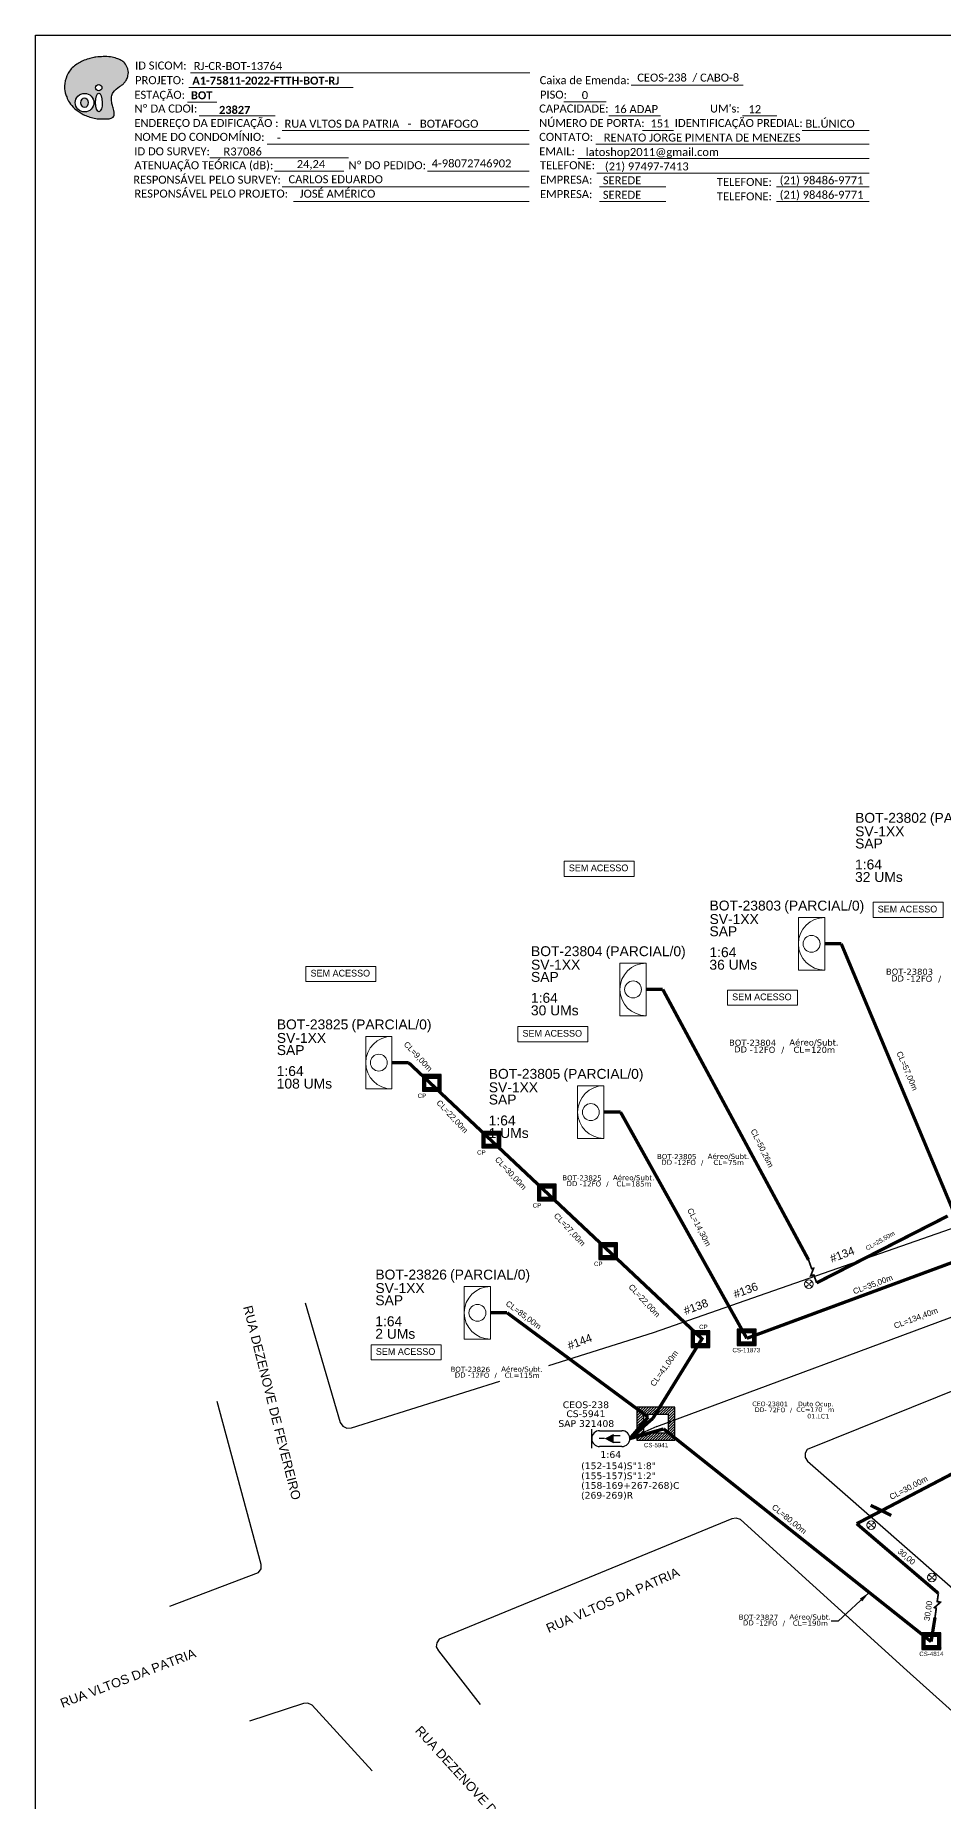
# Model space of a CAD drawing. Extents: x 0 to 841, y 0 to 594.
# Drawn here: x 0 to 203.4, y 198.4 to 594 of the extents above; entities that cross this region are included whole.
import ezdxf
from ezdxf.enums import TextEntityAlignment as Align

# ---------------------------------------------------------------- set-up
doc = ezdxf.new("R2010")
doc.units = 0
doc.linetypes.add('PHANTOM2', pattern=[1.25, 0.625, -0.125, 0.125, -0.125, 0.125, -0.125])
for name, color, linetype in [('0 @ 1', 7, 'Continuous'), ('10.1-Caixas Subterrâneas', 5, 'Continuous'), ('20.4-CEOS', 1, 'Continuous'), ('CAP a instalar', 1, 'Continuous'), ('label_cabos', 7, 'Continuous'), ('QUADRA', 7, 'Continuous'), ('SEGMENTO', 10, 'Continuous'), ('Subida Lateral', 5, 'Continuous'), ('surveys legendas', 7, 'Continuous')]:
    doc.layers.add(name, color=color, linetype=linetype)
for name, color, linetype, lineweight in [('10.4-Postes', 1, 'Continuous', 0), ("20.0-LEGENDA DOS CDO'S", 1, 'Continuous', 0), ('20.1-CDO_INTERIOR', 1, 'Continuous', 0), ('Segmento Logradouro Texto', 238, 'Continuous', 0)]:
    doc.layers.add(name, color=color, linetype=linetype, lineweight=lineweight)
doc.styles.add('ARIAL', font='arial.ttf')
doc.styles.add('DIGICADE', font='arial.ttf')
doc.styles.add('FTTH', font='arial.ttf')
doc.styles.add('siredit', font='verdana.ttf')
doc.styles.add('WMF-Calibri0', font='calibri.ttf')
doc.styles.add('WMF-Calibri1', font='calibrib.ttf')
doc.dimstyles.new('ISO-25', dxfattribs={"dimtxt": 2.5, "dimasz": 2.5, "dimexe": 1.25, "dimexo": 0.625, "dimtad": 1, "dimtxsty": 'Standard', "dimcen": 2.5, "dimadec": 0, "dimazin": 0, "dimtfac": 1, "dimtmove": 0, "dimatfit": 3, "dimfxl": 0, "dimarcsym": 0})

# ---------------------------------------------------------------- blocks, each defined once
blk = doc.blocks.new('OI')
h = blk.add_hatch(color=40)
edge = h.paths.add_edge_path()
edge.add_spline(control_points=[(4.35, -0.67), (3.92, -0.99), (3.26, -1.5), (2.81, -2.59), (2.9, -3.5), (3.06, -4.27), (3.31, -4.85), (3.37, -5.39), (3.4, -5.88), (3.2, -6.4), (2.54, -6.61), (1.65, -6.63), (0.55, -6.67), (-0.56, -6.42), (-1.61, -6.14), (-2.77, -5.61), (-3.92, -4.77), (-4.89, -3.7), (-5.34, -2.65), (-5.6, -1.94), (-5.85, -0.96), (-5.71, 0.47), (-5.1, 2.02), (-4.14, 3.02), (-3.3, 3.61), (-2.37, 4.16), (-1.36, 4.44), (-0.56, 4.7), (0.79, 4.85), (2.24, 4.97), (3.79, 4.57), (4.67, 4.21), (5.44, 3.65), (5.76, 2.99), (6.03, 2.21), (6.01, 1.46), (5.72, 0.64), (5.31, 0.08), (4.88, -0.38), (4.51, -0.55), (4.35, -0.67)], knot_values=[0, 0, 0, 0, 1.60434, 2.417191, 3.427595, 4.282808, 4.776746, 5.304182, 5.888771, 6.258406, 6.858137, 7.79129, 8.986195, 10.124242, 11.187857, 12.242908, 13.953784, 15.414161, 16.515391, 17.349188, 17.675853, 19.552021, 21.515531, 22.568638, 23.63245, 24.621084, 25.782718, 26.745347, 27.142653, 29.870543, 31.004649, 31.921532, 32.709589, 33.801391, 34.042471, 35.192333, 35.971461, 36.628871, 37.254359, 37.836911, 37.836911, 37.836911, 37.836911], degree=3, periodic=0)
h.paths.add_polyline_path([(1.13, -0.87, -1), (-0.04, -0.87, -1)], flags=16)
edge = h.paths.add_edge_path(flags=16)
edge.add_ellipse((0.56, -3.59), major_axis=(-0.02, 1.71), ratio=0.361305, start_angle=0, end_angle=360)
h.paths.add_polyline_path([(-0.36, -3.62, -1), (-3.8, -3.62, -1)], flags=16)
edge = h.paths.add_edge_path(flags=0)
edge.add_ellipse((-2.08, -3.62), major_axis=(0, 0.885), ratio=0.758294, start_angle=0, end_angle=360)
at = {"color": 40}
for centre, radius in [((-2.08, -3.62), 1.72), ((0.54, -0.87), 0.587)]:
    blk.add_circle(centre, radius, dxfattribs=at)
blk.add_ellipse((-2.08, -3.62), major_axis=(0, 0.885), ratio=0.758294, start_param=-3.141592653589792, end_param=3.141592653589792, dxfattribs=at)
blk.add_ellipse((0.56, -3.59), major_axis=(-0.02, 1.71), ratio=0.361305, dxfattribs=at)
at = {"color": 40, "start_tangent": (-0.800898, -0.598801), "end_tangent": (-0.800898, -0.598801)}
blk.add_spline([(4.35, -0.67), (3.2, -1.78), (2.9, -2.54), (2.92, -3.55), (3.12, -4.38), (3.28, -4.85), (3.37, -5.37), (3.35, -5.95), (3.2, -6.29), (2.66, -6.55), (1.73, -6.63), (0.54, -6.62), (-0.58, -6.41), (-1.6, -6.11), (-2.56, -5.67), (-3.95, -4.67), (-4.89, -3.56), (-5.37, -2.56), (-5.64, -1.78), (-5.72, -1.46), (-5.63, 0.42), (-4.84, 2.22), (-4.13, 2.99), (-3.27, 3.62), (-2.4, 4.09), (-1.3, 4.47), (-0.37, 4.72), (0.02, 4.77), (2.75, 4.8), (3.85, 4.53), (4.69, 4.16), (5.31, 3.68), (5.85, 2.73), (5.93, 2.5), (5.94, 1.35), (5.67, 0.62), (5.29, 0.08), (4.84, -0.36), (4.35, -0.67)], degree=3, dxfattribs=at)
blk = doc.blocks.new('*X68')
at = {"color": 0, "linetype": 'Continuous'}
for p, q in [((-1.25, 0.34099), (-0.49099, 1.1)), ((-1.25, 0.517767), (-0.667767, 1.1)), ((-1.25, 0.694544), (-0.844544, 1.1)), ((-1.25, 0.87132), (-1.02132, 1.1)), ((-1.25, 1.048097), (-1.198097, 1.1)), ((-1.25, 0.164214), (-0.8035, 0.610714)), ((-1.25, -0.012563), (-0.8035, 0.433937)), ((-1.25, -0.18934), (-0.8035, 0.25716)), ((-1.25, -0.366117), (-0.8035, 0.080383)), ((-0.789214, 0.625), (-0.314214, 1.1)), ((-0.612437, 0.625), (-0.137437, 1.1)), ((-0.43566, 0.625), (0.03934, 1.1)), ((-0.258883, 0.625), (0.216117, 1.1)), ((-0.082107, 0.625), (0.392893, 1.1)), ((0.09467, 0.625), (0.56967, 1.1)), ((0.271447, 0.625), (0.746447, 1.1)), ((0.448223, 0.625), (0.923223, 1.1)), ((0.625, 0.625), (1.1, 1.1)), ((0.801777, 0.625), (1.25, 1.073223)), ((0.8035, 0.449947), (1.25, 0.896447)), ((0.8035, 0.27317), (1.25, 0.71967)), ((0.8035, 0.096393), (1.25, 0.542893)), ((0.8035, -0.080383), (1.25, 0.366117)), ((0.8035, -0.25716), (1.25, 0.18934)), ((0.8035, -0.433937), (1.25, 0.012563)), ((-1.25, -0.542893), (-0.8035, -0.096393)), ((-1.25, -0.71967), (-0.8035, -0.27317)), ((-1.25, -0.896447), (-0.8035, -0.449947)), ((-1.25, -1.073223), (-0.801777, -0.625)), ((-1.1, -1.1), (-0.625, -0.625)), ((-0.923223, -1.1), (-0.448223, -0.625)), ((-0.746447, -1.1), (-0.271447, -0.625)), ((-0.56967, -1.1), (-0.09467, -0.625)), ((-0.392893, -1.1), (0.082107, -0.625)), ((-0.216117, -1.1), (0.258883, -0.625)), ((-0.03934, -1.1), (0.43566, -0.625)), ((0.137437, -1.1), (0.612437, -0.625)), ((0.314214, -1.1), (0.789214, -0.625)), ((0.49099, -1.1), (1.25, -0.34099)), ((0.667767, -1.1), (1.25, -0.517767)), ((0.8035, -0.610714), (1.25, -0.164214)), ((0.844544, -1.1), (1.25, -0.694544)), ((1.02132, -1.1), (1.25, -0.87132)), ((1.198097, -1.1), (1.25, -1.048097))]:
    blk.add_line(p, q, dxfattribs=at)

msp = doc.modelspace()

# ---------------------------------------------------------------- hatches: boundary and pattern name
h = msp.add_hatch()
h.set_pattern_fill('ANSI31', color=1, scale=10, style=0)
h.set_pattern_definition([(45, (-457.8024, -17.5247), (-0.8838835, 0.8838835), [])])
h.paths.add_polyline_path([(156.27, 370.79), (165.7, 370.79), (165.7, 375.94), (156.27, 375.94)], flags=9)

# ---------------------------------------------------------------- linework, layer by layer
msp.add_lwpolyline([(0, 594), (841, 594), (841, 0), (0, 0)], close=True)
at = {"color": 7, "lineweight": 0}
for points in [[(34.74, 585.59), (110.71, 585.59)], [(34.35, 582.31), (71.14, 582.31)], [(133.39, 582.8), (158.52, 582.8)], [(34.06, 579.03), (40.61, 579.03)], [(118.34, 579.07), (127.83, 579.07)], [(36.72, 575.96), (53.69, 575.96)], [(128.39, 575.96), (140.01, 575.96)], [(158.33, 575.96), (166, 575.96)], [(55.29, 572.72), (110.55, 572.72)], [(135.98, 572.72), (142.92, 572.72)], [(171.67, 572.72), (186.71, 572.72)], [(39.04, 566.55), (70.09, 566.55)], [(51.88, 569.61), (110.55, 569.61)], [(121.47, 566.38), (186.74, 566.38)], [(125.51, 569.61), (186.74, 569.61)], [(53.58, 563.58), (69.09, 563.58)], [(87.81, 563.58), (110.57, 563.58)], [(125.75, 563.14), (186.74, 563.14)], [(55.29, 560.03), (110.55, 560.03)], [(126.36, 560.03), (141.16, 560.03)], [(165.97, 560.03), (186.74, 560.03)], [(57.78, 556.79), (110.55, 556.79)], [(126.36, 556.79), (141.16, 556.79)], [(165.97, 556.79), (186.74, 556.79)]]:
    msp.add_lwpolyline(points, dxfattribs=at)
at = {"layer": '10.1-Caixas Subterrâneas', "color": 30, "linetype": 'Continuous'}
for p, q in [((86.66, 361.21), (86.66, 357.49)), ((90.89, 361.21), (86.66, 361.21)), ((87.41, 360.4), (87.41, 360.4)), ((87.41, 358.29), (87.41, 360.4)), ((87.41, 360.4), (90.13, 360.4)), ((90.13, 360.4), (90.13, 358.29)), ((90.89, 357.49), (90.89, 361.21)), ((86.66, 357.49), (90.89, 357.49)), ((90.13, 358.29), (87.41, 358.29)), ((99.97, 348.51), (99.97, 344.79)), ((104.2, 348.51), (99.97, 348.51)), ((104.2, 344.79), (104.2, 348.51)), ((99.97, 344.79), (104.2, 344.79)), ((100.73, 347.71), (100.73, 347.71)), ((100.73, 345.6), (100.73, 347.71)), ((100.73, 347.71), (103.44, 347.71)), ((103.44, 345.6), (100.73, 345.6)), ((103.44, 347.71), (103.44, 345.6)), ((112.42, 336.65), (112.42, 332.93)), ((116.65, 336.65), (112.42, 336.65)), ((116.65, 332.93), (116.65, 336.65)), ((112.42, 332.93), (116.65, 332.93)), ((113.17, 335.84), (113.17, 335.84)), ((113.17, 333.73), (113.17, 335.84)), ((113.17, 335.84), (115.89, 335.84)), ((115.89, 333.73), (113.17, 333.73)), ((115.89, 335.84), (115.89, 333.73)), ((126.15, 323.56), (126.15, 319.83)), ((130.38, 323.56), (126.15, 323.56)), ((126.91, 322.75), (126.91, 322.75)), ((126.91, 320.64), (126.91, 322.75)), ((126.91, 322.75), (129.63, 322.75)), ((129.63, 320.64), (126.91, 320.64)), ((129.63, 322.75), (129.63, 320.64)), ((130.38, 319.83), (130.38, 323.56)), ((126.15, 319.83), (130.38, 319.83)), ((146.83, 303.84), (146.83, 300.12)), ((151.05, 303.84), (146.83, 303.84)), ((147.58, 303.04), (147.58, 303.04)), ((147.58, 300.93), (147.58, 303.04)), ((147.58, 303.04), (150.3, 303.04)), ((150.3, 300.93), (147.58, 300.93)), ((150.3, 303.04), (150.3, 300.93)), ((151.05, 300.12), (151.05, 303.84)), ((157.15, 304.24), (157.15, 300.52)), ((161.38, 304.24), (157.15, 304.24)), ((157.9, 303.44), (157.9, 303.44)), ((157.9, 301.33), (157.9, 303.44)), ((157.9, 303.44), (160.62, 303.44)), ((160.62, 301.33), (157.9, 301.33)), ((160.62, 303.44), (160.62, 301.33)), ((161.38, 300.52), (161.38, 304.24)), ((146.83, 300.12), (151.05, 300.12)), ((157.15, 300.52), (161.38, 300.52)), ((143.18, 286.76), (134.72, 286.76)), ((136.23, 285.15), (136.23, 285.15)), ((136.23, 280.93), (136.23, 285.15)), ((136.23, 285.15), (141.67, 285.15)), ((141.67, 285.15), (141.67, 280.93)), ((143.18, 279.32), (143.18, 286.76)), ((141.67, 280.93), (136.23, 280.93)), ((134.72, 279.32), (143.18, 279.32)), ((198.51, 236.21), (198.51, 232.49)), ((202.74, 236.21), (198.51, 236.21)), ((199.27, 235.41), (199.27, 235.41)), ((199.27, 233.3), (199.27, 235.41)), ((199.27, 235.41), (201.99, 235.41)), ((201.99, 235.41), (201.99, 233.3)), ((202.74, 232.49), (202.74, 236.21)), ((198.51, 232.49), (202.74, 232.49)), ((201.99, 233.3), (199.27, 233.3))]:
    msp.add_line(p, q, dxfattribs=at)
at = {"layer": '10.1-Caixas Subterrâneas', "color": 5, "linetype": 'Continuous'}
msp.add_line((134.72, 286.76), (134.72, 279.32), dxfattribs=at)
at = {"layer": '10.4-Postes', "color": 1, "linetype": 'PHANTOM2'}
for points in [[(172.47, 314.89), (173.97, 313.67)], [(173.93, 314.94), (172.51, 313.62)], [(186.42, 260.91), (187.93, 259.69)], [(187.88, 260.96), (186.46, 259.64)], [(200.01, 249.18), (201.51, 247.96)], [(201.47, 249.23), (200.05, 247.91)]]:
    msp.add_lwpolyline(points, dxfattribs=at)
at = {"layer": '10.4-Postes', "color": 1}
for centre in [(173.22, 314.28), (187.17, 260.3), (200.76, 248.57)]:
    msp.add_circle(centre, 0.97, dxfattribs=at)
at = {"layer": '20.1-CDO_INTERIOR', "color": 8, "lineweight": 18}
for points in [[(170.87, 384.62), (170.86, 396.41), (176.76, 396.41), (176.76, 384.63)], [(130.9, 374.4), (130.89, 386.19), (136.78, 386.19), (136.79, 374.41)], [(73.97, 358), (73.97, 369.79), (79.86, 369.79), (79.86, 358.01)], [(121.43, 346.94), (121.43, 358.72), (127.32, 358.72), (127.33, 346.94)]]:
    msp.add_lwpolyline(points, close=True, dxfattribs=at)
at = {"layer": '20.1-CDO_INTERIOR', "lineweight": 18}
msp.add_lwpolyline([(96.05, 301.97), (96.04, 313.75), (101.93, 313.76), (101.94, 301.97)], close=True, dxfattribs=at)
at = {"layer": '20.1-CDO_INTERIOR', "color": 8, "lineweight": 18}
for centre in [(173.81, 390.52), (133.84, 380.3), (76.91, 363.9), (124.38, 352.83)]:
    msp.add_circle(centre, 1.89, dxfattribs=at)
at = {"layer": '20.1-CDO_INTERIOR', "lineweight": 18}
msp.add_circle((98.99, 307.86), 1.89, dxfattribs=at)
at = {"layer": '20.1-CDO_INTERIOR', "color": 8, "lineweight": 18}
for centre in [(176.76, 390.52), (136.79, 380.3), (79.86, 363.9), (127.32, 352.83)]:
    msp.add_arc(centre, 5.89, 90.0276, 270.0276, dxfattribs=at)
at = {"layer": '20.1-CDO_INTERIOR', "lineweight": 18}
msp.add_arc((101.93, 307.87), 5.89, 90.0276, 270.0276, dxfattribs=at)
at = {"layer": '20.4-CEOS', "color": 5}
for p, q in [((126.36, 281.47), (131.34, 281.47)), ((131.34, 277.92), (126.36, 277.92))]:
    msp.add_line(p, q, dxfattribs=at)
for points in [[(124.58, 277.55), (124.58, 281.83)], [(127.47, 279.69), (126.27, 279.69)], [(129.44, 280.4), (130.95, 280.4)], [(129.44, 278.92), (130.95, 278.92)]]:
    msp.add_lwpolyline(points, dxfattribs=at)
msp.add_lwpolyline([(127.47, 279.69, 0, 2.19, 0), (129.53, 279.69, 2.19, 2.19, 0)], format="xyseb", dxfattribs=at)
for centre, start, end in [((126.36, 279.69), 90, 270), ((131.34, 279.69), 270, 90)]:
    msp.add_arc(centre, 1.78, start, end, dxfattribs=at)
at = {"layer": 'CAP a instalar', "color": 7, "ltscale": 2}
for q in [(343.37, 358.3), (133.11, 279.69)]:
    msp.add_line((139.16, 282.41), q, dxfattribs=at)
at = {"layer": 'CAP a instalar', "color": 8, "ltscale": 2, "const_width": 0.741}
for points in [[(176.76, 390.52), (180.46, 390.52)], [(205.84, 329.95), (180.46, 390.52)], [(136.79, 380.3), (140.49, 380.3)], [(173.13, 319.73), (140.49, 380.3)], [(79.86, 363.9), (83.57, 363.9)], [(83.57, 363.9), (149.27, 302.05), (138.27, 284.23)], [(127.32, 352.83), (131.03, 352.83)], [(159.3, 302.15), (131.03, 352.83)], [(204.3, 329.56), (174.95, 314.58)], [(159.3, 302.15), (225.72, 326.68)], [(101.93, 307.87), (105.64, 307.87)], [(105.64, 307.87), (137.23, 284.5)], [(137.23, 284.5), (133.11, 279.69)], [(133.11, 279.69), (138.27, 284.23)]]:
    msp.add_lwpolyline(points, dxfattribs=at)
at = {"layer": 'CAP a instalar', "color": 1, "ltscale": 2, "const_width": 0.741}
for points in [[(140.67, 281.86), (133.11, 279.69)], [(140.67, 281.86), (200.58, 234.22)], [(183.93, 260.63), (205.82, 272.09)], [(202.2, 245.04), (183.93, 260.63)], [(200.58, 234.22), (201.45, 239.63)]]:
    msp.add_lwpolyline(points, dxfattribs=at)
at = {"layer": 'CAP a instalar', "color": 7, "ltscale": 2, "const_width": 0.741}
msp.add_lwpolyline([(187.06, 264.75), (191.67, 262.47)], dxfattribs=at)
at = {"layer": 'QUADRA', "color": 4}
for points in [[(114.96, 296.04), (138.4, 303.43), (214.57, 330.04)], [(60.4, 310.12), (68.25, 283.29), (68.84, 282.48), (69.77, 282.06), (70.81, 282.11), (104.01, 292.58)], [(207.71, 291.32), (172.86, 277.27), (172.37, 276.43), (172.38, 275.47), (172.93, 274.64), (232.03, 222.79)], [(30.12, 242.13), (49.99, 249.72), (50.54, 250.54), (50.55, 251.5), (40.7, 288.02)], [(30.12, 242.13), (49.99, 249.72), (50.54, 250.54), (50.55, 251.5), (40.7, 288.02)], [(213.36, 211.39), (195.14, 227.77), (157.93, 261.54), (156.96, 261.9), (155.94, 261.74), (90.46, 234.77), (89.87, 233.98), (89.78, 233.02), (90.24, 232.15), (99.62, 220.17)], [(213.36, 211.39), (195.14, 227.77), (157.93, 261.54), (156.96, 261.9), (155.94, 261.74), (90.46, 234.77), (89.87, 233.98), (89.78, 233.02), (90.24, 232.15), (99.62, 220.17)], [(75.39, 205.28), (61.98, 220), (61.04, 220.41), (60.02, 220.35), (47.94, 216.42)], [(75.39, 205.28), (61.98, 220), (61.04, 220.41), (60.02, 220.35), (47.94, 216.42)]]:
    msp.add_lwpolyline(points, dxfattribs=at)
at = {"layer": 'SEGMENTO', "color": 2, "lineweight": 0, "ltscale": 2}
for points in [[(118.41, 409.05), (134.11, 409.05), (134.11, 405.63), (118.41, 405.63)], [(187.57, 399.81), (203.27, 399.81), (203.27, 396.4), (187.57, 396.4)], [(60.58, 385.46), (76.28, 385.46), (76.28, 382.05), (60.58, 382.05)], [(154.97, 380.16), (170.67, 380.16), (170.67, 376.74), (154.97, 376.74)], [(108.04, 371.99), (123.74, 371.99), (123.74, 368.58), (108.04, 368.58)], [(75.19, 300.71), (90.9, 300.71), (90.9, 297.3), (75.19, 297.3)]]:
    msp.add_lwpolyline(points, close=True, dxfattribs=at)
at = {"layer": 'Subida Lateral', "color": 5, "const_width": 0.393}
for points in [[(174.95, 314.58), (174.32, 316.34), (173.63, 316.15), (174.25, 317.82), (173.83, 317.77), (173.13, 319.73)], [(202.2, 245.04), (201.95, 243.19), (202.66, 243.04), (201.34, 241.84), (201.73, 241.69), (201.45, 239.63)]]:
    msp.add_lwpolyline(points, dxfattribs=at)

# ---------------------------------------------------------------- block references
at = {"color": 7, "xscale": 1.213923925138498, "yscale": 1.213923925184645, "zscale": 1.213923925163967, "rotation": 0.1532896023337312}
msp.add_blockref('OI', (13.54, 583.32), dxfattribs=at)
at = {"layer": '10.1-Caixas Subterrâneas', "color": 30, "linetype": 'Continuous'}
for p, xscale, yscale, zscale, rotation in [((88.77, 359.35), 1.691243242246283, 1.691243242246283, 3.382486484492565, 180.0000000000619), ((102.09, 346.65), 1.691243242246283, 1.691243242246283, 3.382486484492565, 180.0000000000619), ((114.53, 334.79), 1.691243242246283, 1.691243242246283, 3.382486484492565, 180.0000000000619), ((128.27, 321.69), 1.691243242246283, 1.691243242246283, 3.382486484492565, 180.0000000000619), ((148.94, 301.98), 1.691243242246283, 1.691243242246283, 3.382486484492565, 180.0000000000619), ((159.26, 302.38), 1.691243242246283, 1.691243242246283, 3.382486484492565, 180.000000000062), ((138.95, 283.04), 3.382486484492565, 3.382486484492565, 6.764972968985131, 180.0000000000618), ((200.63, 234.35), 1.691243242246283, 1.691243242246283, 3.382486484492565, 180.000000000062)]:
    msp.add_blockref('*X68', p, dxfattribs=dict(at, xscale=xscale, yscale=yscale, zscale=zscale, rotation=rotation))

# ---------------------------------------------------------------- texts
at = {"color": 7, "lineweight": 0, "style": 'WMF-Calibri0'}
for s, height, p in [('ID SICOM:', 1.793, (22.34, 586.34)), ('ESTAÇÃO:', 1.793, (22.17, 579.78)), ('PROJETO: ', 1.793, (22.34, 583.06)), ('Caixa de Emenda:', 1.7927, (112.93, 583.06)), ('PISO:', 1.793, (113, 579.82)), ('Nº DA CDOI:', 1.7927, (22.17, 576.71)), ('CAPACIDADE:', 1.7927, (112.82, 576.71)), ("UM's:", 1.793, (151.07, 576.71)), ('ENDEREÇO DA EDIFICAÇÃO :', 1.7927, (22.17, 573.47)), ('NÚMERO DE PORTA:', 1.7927, (112.82, 573.47)), ('IDENTIFICAÇÃO PREDIAL:', 1.7927, (143.19, 573.47)), ('NOME DO CONDOMÍNIO:', 1.7927, (22.17, 570.36)), ('CONTATO:', 1.793, (112.82, 570.36)), ('ATENUAÇÃO TEÓRICA (dB):', 1.7927, (22.17, 564.01)), ('ID DO SURVEY:', 1.7927, (22.17, 567.12)), ('Nº DO PEDIDO:', 1.7927, (70.1, 564.01)), ('EMAIL:', 1.793, (112.82, 567.12)), ('TELEFONE:', 1.793, (113, 564.01)), ('RESPONSÁVEL PELO SURVEY:', 1.7927, (21.93, 560.77)), ('EMPRESA:', 1.793, (113, 560.77)), ('TELEFONE:', 1.793, (152.61, 560.27)), ('RESPONSÁVEL PELO PROJETO:', 1.7927, (22.17, 557.66)), ('EMPRESA:', 1.793, (113, 557.54)), ('TELEFONE:', 1.793, (152.61, 557.03))]:
    msp.add_text(s, height=height, dxfattribs=at).set_placement(p)
at = {"color": 7}
for s, height, style, p in [('CEOS-238  / CABO-8', 1.7927, 'WMF-Calibri0', (134.78, 583.64)), ('A1-75811-2022-FTTH-BOT-RJ', 1.7927, 'WMF-Calibri1', (35.15, 582.96)), ('BOT', 1.793, 'WMF-Calibri1', (34.85, 579.68)), ('0', 1.79, 'WMF-Calibri0', (122.36, 579.72)), ('16 ADAP', 1.793, 'WMF-Calibri0', (129.57, 576.58)), ('12', 1.793, 'WMF-Calibri0', (159.69, 576.56)), ('RUA VLTOS DA PATRIA   -   BOTAFOGO', 1.7927, 'WMF-Calibri0', (55.8, 573.31)), ('151', 1.793, 'WMF-Calibri0', (137.74, 573.37)), ('BL.ÚNICO', 1.793, 'WMF-Calibri0', (172.43, 573.32)), ('-', 1.79, 'WMF-Calibri0', (54.08, 570.19)), ('RENATO JORGE PIMENTA DE MENEZES', 1.7927, 'WMF-Calibri0', (127.29, 570.21)), ('R37086', 1.793, 'WMF-Calibri0', (42.13, 567.08)), ('24,24', 1.793, 'WMF-Calibri0', (58.54, 564.25)), ('4-98072746902', 1.7927, 'WMF-Calibri0', (88.75, 564.42)), ('latoshop2011@gmail.com', 1.7927, 'WMF-Calibri0', (123.25, 566.97)), ('(21) 97497-7413', 1.7927, 'WMF-Calibri0', (127.53, 563.74)), ('CARLOS EDUARDO', 1.7927, 'WMF-Calibri0', (56.69, 560.87)), ('SEREDE', 1.793, 'WMF-Calibri0', (127.07, 560.63)), ('(21) 98486-9771', 1.7927, 'WMF-Calibri0', (166.67, 560.63)), ('JOSÉ AMÉRICO', 1.7927, 'WMF-Calibri0', (59.18, 557.63)), ('SEREDE', 1.793, 'WMF-Calibri0', (127.07, 557.39)), ('(21) 98486-9771', 1.7927, 'WMF-Calibri0', (166.67, 557.39))]:
    msp.add_text(s, height=height, dxfattribs=dict(at, style=style)).set_placement(p)
at = {"color": 7, "style": 'WMF-Calibri1'}
msp.add_text('23827', height=1.793, dxfattribs=at).set_placement((44.64, 576.4), align=Align.CENTER)
at = {"color": 7, "insert": (35.47, 588.03), "char_height": 1.7927, "width": 42.385, "attachment_point": 1, "style": 'WMF-Calibri1'}
msp.add_mtext('\\C256;\\fCalibri|b0|i0|c0|p34;RJ-CR-BOT-13764', dxfattribs=at)
at = {"layer": '0 @ 1', "color": 3, "linetype": 'Continuous', "attachment_point": 1, "style": 'FTTH'}
for s, insert, char_height, rotation in [('\\pxt3;CL=9,00m', (83.33, 368.79), 1.2889, 313.1045), ('\\pxt3;CL=57,00m', (193.98, 366.61), 1.2889, 293.2066), ('\\pxt3;CL=22,00m', (90.65, 355.69), 1.2889, 313.1045), ('\\pxt3;CL=50,26m', (161.27, 349.23), 1.2889, 296.23), ('\\pxt3;CL=30,00m', (103.75, 342.98), 1.2889, 313.1045), ('\\pxt3;CL=27,00m', (116.94, 330.4), 1.2889, 313.1045), ('\\pxt3;CL=14,30m', (147.07, 331.5), 1.2889, 297.3533), ('\\pxt3;CL=25,50m', (185.78, 322.65), 0.9995, 29.7484), ('\\pxt3;CL=22,00m', (133.67, 314.45), 1.2889, 313.1045), ('\\pxt3;CL=35,00m', (182.92, 313.2), 1.2889, 20.4654), ('\\pxt3;CL=85,00m', (105.96, 310.69), 1.2889, 323.394), ('\\pxt3;CL=134,40m', (192.08, 305.49), 1.2889, 20.4654), ('\\pxt3;CL=41,00m', (137.57, 291.99), 1.2889, 54.5694), ('CL=30,00m', (191.09, 267.09), 1.289, 27.617), ('\\pxt3;CL=80,00m', (165.6, 265.11), 1.2889, 320.9471)]:
    msp.add_mtext_dynamic_manual_height_columns(s, width=9.6239, gutter_width=0.00005, heights=[1.55], dxfattribs=dict(at, insert=insert, char_height=char_height, rotation=rotation))
at = {"layer": '0 @ 1', "color": 3, "linetype": 'Continuous', "char_height": 1.289, "attachment_point": 1, "style": 'FTTH'}
for insert, rotation in [((193.79, 255.2), 319.7699), ((198.93, 238.98), 81.4682)]:
    msp.add_mtext_dynamic_manual_height_columns('30,00', width=9.6239, gutter_width=0.00005, heights=[1.55], dxfattribs=dict(at, insert=insert, rotation=rotation)).dxf.set("width", 16.9276)
at = {"layer": '10.1-Caixas Subterrâneas', "color": 30, "style": 'ARIAL'}
for s, p in [('CP', (85.61, 355.99)), ('CP', (98.92, 343.3)), ('CP', (111.37, 331.43)), ('CP', (125.1, 318.34)), ('CP', (148.64, 304.22)), ('CS-11873', (156.1, 299.02)), ('CS-5941', (136.27, 277.75)), ('CS-4814', (197.93, 230.98))]:
    msp.add_text(s, height=0.984, dxfattribs=at).set_placement(p)
at = {"layer": "20.0-LEGENDA DOS CDO'S", "color": 8, "style": 'ARIAL'}
for s, p in [('BOT-23802', (183.57, 417.63)), ('SV-1XX', (183.58, 414.61)), ('SAP', (183.57, 411.87)), ('1:64', (183.55, 407.18)), ('32 UMs', (183.55, 404.37)), ('BOT-23803', (150.97, 397.98)), ('SV-1XX', (150.97, 394.95)), ('SAP', (150.96, 392.22)), ('BOT-23804', (110.99, 387.76)), ('1:64', (150.95, 387.53)), ('SAP', (110.99, 382)), ('SV-1XX', (111, 384.74)), ('36 UMs', (150.94, 384.72)), ('30 UMs', (110.97, 374.5)), ('1:64', (110.97, 377.31)), ('BOT-23825', (54.07, 371.36)), ('SV-1XX', (54.08, 368.33)), ('SAP', (54.07, 365.6)), ('1:64', (54.05, 360.91)), ('108 UMs', (54.05, 358.1)), ('BOT-23805', (101.53, 360.29)), ('SAP', (101.53, 354.53)), ('SV-1XX', (101.54, 357.27)), ('1 UMs', (101.51, 347.03)), ('1:64', (101.51, 349.84)), ('BOT-23826', (76.14, 315.33)), ('SV-1XX', (76.15, 312.3)), ('SAP', (76.14, 309.57)), ('1:64', (76.12, 304.87)), ('2 UMs', (76.12, 302.06))]:
    msp.add_text(s, height=2.218, rotation=359.9724, dxfattribs=at).set_placement(p)
for p in [(204.95, 417.62), (172.35, 397.97), (132.37, 387.75), (75.45, 371.35), (122.91, 360.28), (97.52, 315.32)]:
    msp.add_text('          (PARCIAL/0)', height=2.218, rotation=359.9724, dxfattribs=at).set_placement(p, align=Align.CENTER)
at = {"layer": '20.4-CEOS', "color": 5, "style": 'siredit'}
for s, p in [('CEOS-238', (123.28, 288.02)), ('CS-5941', (123.28, 286.01)), ('SAP 321408', (123.36, 283.82)), ('1:64', (128.85, 276.88))]:
    msp.add_text(s, height=1.504, dxfattribs=at).set_placement(p, align=Align.TOP_CENTER)
for s, height, p in [('(152-154)S"1:8"', 1.5039, (122.22, 272.85)), ('(155-157)S"1:2"', 1.5039, (122.22, 270.61)), ('(158-169+267-268)C', 1.5039, (122.22, 268.45)), ('(269-269)R', 1.504, (122.19, 266.25))]:
    msp.add_text(s, height=height, dxfattribs=at).set_placement(p)
at = {"layer": 'label_cabos', "color": 0, "style": 'siredit'}
for s, height, p in [('BOT-23803', 1.366, (195.74, 384.27)), ('DD -', 1.366, (193.69, 382.75)), ('12FO', 1.366, (198.37, 382.69)), ('/', 1.37, (202.5, 382.69)), ('BOT-23804', 1.366, (160.6, 368.36)), ('Aéreo/Subt.', 1.3659, (174.35, 368.42)), ('DD -', 1.366, (158.55, 366.85)), ('12FO', 1.366, (163.22, 366.78)), ('/', 1.37, (167.36, 366.78)), ('CL=120m', 1.366, (174.42, 366.78)), ('BOT-23805', 1.148, (143.62, 342.86)), ('DD -', 1.148, (141.9, 341.59)), ('12FO', 1.148, (145.83, 341.54)), ('/', 1.15, (149.31, 341.54)), ('Aéreo/Subt.', 1.1482, (155.18, 342.91)), ('CL=75m', 1.148, (155.24, 341.54)), ('BOT-23825', 1.148, (122.41, 338.08)), ('DD -', 1.148, (120.69, 336.81)), ('12FO', 1.148, (124.62, 336.75)), ('/', 1.15, (128.1, 336.75)), ('Aéreo/Subt.', 1.1482, (133.97, 338.13)), ('CL=185m', 1.148, (134.03, 336.75)), ('BOT-23826', 1.148, (97.39, 295.21)), ('DD -', 1.148, (95.67, 293.94)), ('12FO', 1.148, (99.6, 293.88)), ('/', 1.15, (103.07, 293.88)), ('Aéreo/Subt.', 1.1482, (108.95, 295.26)), ('CL=115m', 1.148, (109.01, 293.88)), ('BOT-23827', 1.148, (161.92, 239.69)), ('DD -', 1.148, (160.19, 238.42)), ('12FO', 1.148, (164.13, 238.36)), ('/', 1.15, (167.6, 238.36)), ('Aéreo/Subt.', 1.1482, (173.48, 239.74)), ('CL=190m', 1.148, (173.53, 238.36))]:
    msp.add_text(s, height=height, rotation=359.69, dxfattribs=at).set_placement(p, align=Align.MIDDLE_CENTER)
at = {"layer": 'label_cabos', "style": 'siredit'}
for s, height, p in [('CEO-23801', 1.025, (164.51, 287.46)), ('DD-', 1.025, (162.44, 286.16)), ('72FO', 1.025, (166.1, 286.12)), ('/', 1.03, (169.21, 286.12)), ('CC=', 1.025, (171.97, 286.19)), ('Duto Ocup.', 1.025, (174.74, 287.45)), ('01.LC1', 1.025, (175.29, 284.72)), ('m', 1.03, (178.18, 286.17))]:
    msp.add_text(s, height=height, rotation=359.69, dxfattribs=at).set_placement(p, align=Align.MIDDLE_CENTER)
msp.add_text('170', height=1.025, rotation=359.69, dxfattribs=at).set_placement((173.53, 285.7))
at = {"layer": 'Segmento Logradouro Texto', "color": 5, "linetype": 'Continuous', "char_height": 2.0536, "attachment_point": 1, "style": 'DIGICADE'}
for s, insert, width, rotation in [('\\fArial|b0|i0|c0|p34;\\W1.0000000000;\\T1.0000000000;\\o\\lRUA DEZENOVE DE FEVEREIRO', (48.51, 309.7), 45.3648, 284.2133), ('\\fArial|b0|i0|c0|p34;\\W1.0000000000;\\T1.0000000000;\\o\\lRUA VLTOS DA PATRIA', (114.12, 238.02), 32.7814, 23.5428), ('\\fArial|b0|i0|c0|p34;\\W1.0000000000;\\T1.0000000000;\\o\\lRUA VLTOS DA PATRIA', (5.34, 221.28), 32.7814, 20.8145), ('\\fArial|b0|i0|c0|p34;\\W1.0000000000;\\T1.0000000000;\\o\\lRUA DEZENOVE DE FEVEREIRO', (86.41, 215.55), 45.3648, 312.3203)]:
    msp.add_mtext(s, dxfattribs=dict(at, insert=insert, width=width, rotation=rotation))
at = {"layer": 'surveys legendas', "color": 3}
for p in [(119.46, 406.77), (188.62, 397.54), (61.63, 383.19), (156.02, 377.88), (109.09, 369.72), (76.24, 298.44)]:
    msp.add_text('SEM ACESSO', height=1.507, dxfattribs=at).set_placement(p)
at = {"layer": 'surveys legendas', "color": 0, "style": 'ARIAL'}
for s, p in [('#134', (178.34, 319.09)), ('#136', (156.73, 311.09)), ('#138', (145.58, 307.39)), ('#144', (119.58, 299.57))]:
    msp.add_text(s, height=1.813, rotation=20.596, dxfattribs=at).set_placement(p)

# ---------------------------------------------------------------- leaders
at = {"color": 7}
msp.add_leader([(186.72, 245.24), (179.74, 238.78), (178.23, 238.78)], dimstyle='ISO-25', override={"dimgap": 0.625, "dimtad": 0}, dxfattribs=at)

doc.saveas('drawing.dxf')
